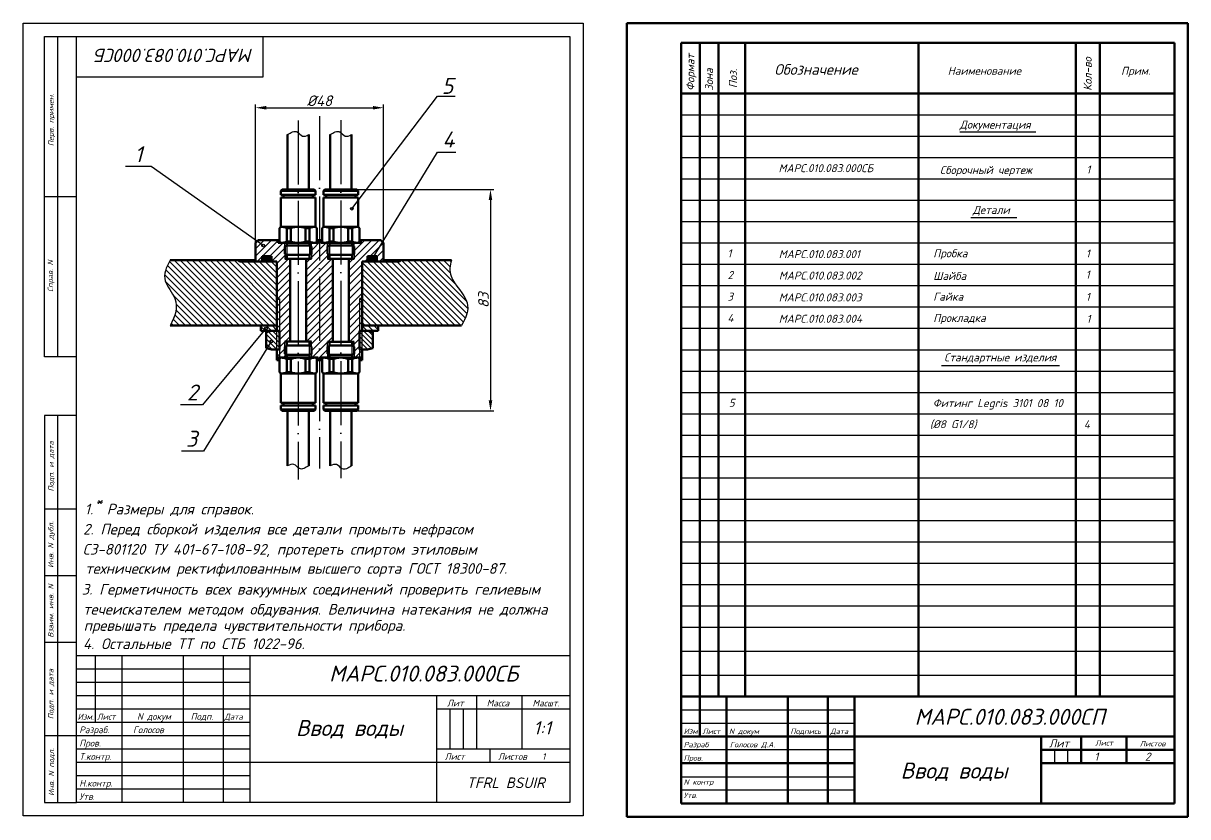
# Model space of a CAD drawing. Header units: millimetres. Extents: x -5427 to 3670, y -5891 to 948.
# Drawn here: x 1168.7 to 1605.4, y -3544.5 to -3247.2 of the extents above; entities that cross this region are included whole.
import ezdxf
from ezdxf.enums import TextEntityAlignment as Align

# ---------------------------------------------------------------- set-up
doc = ezdxf.new("R2010")
doc.units = ezdxf.units.MM
doc.header["$MEASUREMENT"] = 0
doc.linetypes.add('ACAD_ISO04W100', pattern=[30, 24, -3, 0, -3])
doc.layers.add('оси', color=1, linetype='ACAD_ISO04W100')
doc.layers.add('Толстые', color=7, linetype='Continuous', lineweight=50)
doc.layers.add('Тонкие', color=140, linetype='Continuous', lineweight=25)
doc.styles.get("Standard").update_dxf_attribs({"font": 'isocpeui.ttf'})
doc.styles.add('TXT', font='isocpeui.ttf')
doc.styles.add('Для рамки', font='simplex.shx', dxfattribs={"oblique": 15, "height": 4})
doc.dimstyles.new('ISO-25', dxfattribs={"dimtxt": 4, "dimasz": 4, "dimexe": 1.25, "dimexo": 0, "dimtad": 1, "dimtxsty": 'Standard', "dimcen": 2.5, "dimadec": 0, "dimazin": 0, "dimtfac": 1, "dimtmove": 0, "dimatfit": 3, "dimfxl": 1, "dimarcsym": 0})

# ---------------------------------------------------------------- blocks, each defined once
blk = doc.blocks.new('*D144')
at = {"layer": 'Defpoints', "color": 0, "transparency": 16777216}
for p in [(1303.8, -3278.83), (1255.8, -3329.45), (1303.8, -3329.5)]:
    blk.add_point(p, dxfattribs=at)
at = {"layer": 'Тонкие', "color": 0, "lineweight": -2, "transparency": 16777216}
for p, q in [((1255.8, -3329.45), (1255.8, -3277.58)), ((1259.8, -3278.83), (1299.8, -3278.83)), ((1303.8, -3329.5), (1303.8, -3277.58))]:
    blk.add_line(p, q, dxfattribs=at)
at = {"layer": 'Тонкие', "color": 0, "transparency": 16777216}
for points in [[(1259.8, -3278.16), (1259.8, -3279.49), (1255.8, -3278.83)], [(1299.8, -3278.16), (1299.8, -3279.49), (1303.8, -3278.83)]]:
    blk.add_solid(points, dxfattribs=at)
at = {"layer": 'Тонкие', "color": 0, "transparency": 16777216, "insert": (1279.8, -3276.2), "char_height": 4, "attachment_point": 5}
blk.add_mtext('%%c48', dxfattribs=at)
blk = doc.blocks.new('*D145')
at = {"layer": 'Defpoints', "color": 0, "transparency": 16777216}
for p in [(1293.8, -3309.45), (1293.8, -3392.45), (1343.91, -3392.45)]:
    blk.add_point(p, dxfattribs=at)
at = {"layer": 'Тонкие', "color": 0, "lineweight": -2, "transparency": 16777216}
for p, q in [((1293.8, -3309.45), (1345.16, -3309.45)), ((1343.91, -3313.45), (1343.91, -3388.45)), ((1293.8, -3392.45), (1345.16, -3392.45))]:
    blk.add_line(p, q, dxfattribs=at)
at = {"layer": 'Тонкие', "color": 0, "transparency": 16777216}
for points in [[(1343.24, -3313.45), (1344.57, -3313.45), (1343.91, -3309.45)], [(1343.24, -3388.45), (1344.57, -3388.45), (1343.91, -3392.45)]]:
    blk.add_solid(points, dxfattribs=at)
at = {"layer": 'Тонкие', "color": 0, "transparency": 16777216, "insert": (1341.28, -3350.95), "char_height": 4, "attachment_point": 5, "rotation": 90}
blk.add_mtext('83', dxfattribs=at)

msp = doc.modelspace()

# ---------------------------------------------------------------- hatches: boundary and pattern name
at = {"layer": 'Тонкие'}
h = msp.add_hatch(dxfattribs=at)
h.set_pattern_fill('ANSI31', color=256, scale=0.6, style=0)
h.set_pattern_definition([(45, (-2274.8511, -2374.0177), (-1.3470384, 1.3470384), [])])
h.paths.add_polyline_path([(1266.797, -3330.858), (1266.797, -3329.454), (1264.297, -3329.454), (1264.297, -3328.454), (1256.797, -3328.454), (1255.797, -3329.454), (1255.797, -3336.454), (1258.297, -3336.454), (1258.297, -3334.454), (1261.797, -3334.454), (1261.797, -3336.454), (1263.797, -3336.454), (1263.797, -3350.454), (1264.797, -3350.454), (1264.797, -3372.454), (1266.797, -3372.454), (1266.797, -3371.05), (1266.797, -3368.358), (1266.797, -3366.454), (1268.797, -3366.454), (1268.797, -3335.454), (1266.797, -3335.454), (1266.797, -3333.55)])
h.paths.add_polyline_path([(1284.797, -3335.454), (1282.797, -3335.454), (1282.797, -3333.55), (1282.797, -3330.858), (1282.797, -3329.454), (1280.297, -3329.454), (1280.297, -3328.454), (1279.797, -3328.454), (1279.797, -3373.454), (1280.297, -3373.454), (1280.297, -3372.454), (1282.797, -3372.454), (1282.797, -3371.114), (1282.797, -3368.423), (1282.797, -3366.518), (1284.797, -3366.518)])
h.paths.add_polyline_path([(1279.797, -3328.454), (1279.297, -3328.454), (1279.297, -3329.454), (1276.797, -3329.454), (1276.797, -3330.858), (1276.797, -3333.55), (1276.797, -3335.454), (1274.797, -3335.454), (1274.797, -3366.454), (1276.797, -3366.454), (1276.797, -3368.358), (1276.797, -3371.05), (1276.797, -3372.454), (1279.297, -3372.454), (1279.297, -3373.454), (1279.797, -3373.454)])
h.paths.add_polyline_path([(1303.797, -3329.454), (1302.797, -3328.454), (1295.297, -3328.454), (1295.297, -3329.454), (1292.797, -3329.454), (1292.797, -3330.858), (1292.797, -3333.55), (1292.797, -3335.454), (1290.797, -3335.454), (1290.797, -3366.518), (1292.797, -3366.518), (1292.797, -3368.423), (1292.797, -3371.114), (1292.797, -3372.454), (1294.797, -3372.454), (1294.797, -3350.454), (1295.797, -3350.454), (1295.797, -3336.454), (1297.797, -3336.454), (1297.797, -3334.454), (1301.297, -3334.454), (1301.297, -3336.454), (1303.797, -3336.454)])
h.paths.add_polyline_path([(1267.497, -3329.454), (1266.797, -3329.454), (1266.797, -3330.858), (1267.497, -3330.454)], flags=17)
h.paths.add_polyline_path([(1267.497, -3333.954), (1266.797, -3333.55), (1266.797, -3335.454), (1267.497, -3335.454)], flags=17)
h.paths.add_polyline_path([(1276.797, -3329.454), (1276.097, -3329.454), (1276.097, -3330.454), (1276.797, -3330.858)], flags=16)
h.paths.add_polyline_path([(1276.797, -3333.55), (1276.097, -3333.954), (1276.097, -3335.454), (1276.797, -3335.454)], flags=16)
h.paths.add_polyline_path([(1283.497, -3329.454), (1282.797, -3329.454), (1282.797, -3330.858), (1283.497, -3330.454)], flags=17)
h.paths.add_polyline_path([(1283.497, -3333.954), (1282.797, -3333.55), (1282.797, -3335.454), (1283.497, -3335.454)], flags=17)
h.paths.add_polyline_path([(1292.797, -3333.55), (1292.097, -3333.954), (1292.097, -3335.454), (1292.797, -3335.454)], flags=16)
h.paths.add_polyline_path([(1292.797, -3329.454), (1292.097, -3329.454), (1292.097, -3330.454), (1292.797, -3330.858)], flags=16)
h.paths.add_polyline_path([(1267.497, -3366.454), (1266.797, -3366.454), (1266.797, -3368.358), (1267.497, -3367.954)], flags=16)
h.paths.add_polyline_path([(1276.797, -3366.454), (1276.097, -3366.454), (1276.097, -3367.954), (1276.797, -3368.358)], flags=16)
h.paths.add_polyline_path([(1267.497, -3371.454), (1266.797, -3371.05), (1266.797, -3372.454), (1267.497, -3372.454)], flags=17)
h.paths.add_polyline_path([(1276.797, -3371.05), (1276.097, -3371.454), (1276.097, -3372.454), (1276.797, -3372.454)], flags=16)
h.paths.add_polyline_path([(1283.497, -3371.518), (1282.797, -3371.114), (1282.797, -3372.454), (1283.497, -3372.454)], flags=17)
h.paths.add_polyline_path([(1283.497, -3366.518), (1282.797, -3366.518), (1282.797, -3368.423), (1283.497, -3368.018)], flags=16)
h.paths.add_polyline_path([(1292.797, -3366.518), (1292.097, -3366.518), (1292.097, -3368.018), (1292.797, -3368.423)], flags=16)
h.paths.add_polyline_path([(1292.797, -3371.114), (1292.097, -3371.518), (1292.097, -3372.454), (1292.797, -3372.454)])
h.paths.add_polyline_path([(1295.797, -3350.454), (1294.797, -3350.454), (1294.797, -3362.454), (1295.797, -3362.454)], flags=16)
h.paths.add_polyline_path([(1295.797, -3369.454), (1294.797, -3369.454), (1294.797, -3372.454), (1295.297, -3372.454), (1295.297, -3373.454), (1295.797, -3373.454)])
h.paths.add_polyline_path([(1264.797, -3369.454), (1263.797, -3369.454), (1263.797, -3373.454), (1264.297, -3373.454), (1264.297, -3372.454), (1264.797, -3372.454)])
h.paths.add_polyline_path([(1264.797, -3350.454), (1263.797, -3350.454), (1263.797, -3362.454), (1264.797, -3362.454)], flags=16)
h = msp.add_hatch(dxfattribs=at)
h.set_pattern_fill('ANSI37', color=256, scale=0.05, angle=90, style=0)
h.set_pattern_definition([(135, (-48.22461, -1281.34178), (-0.112253202, -0.112253202), []), (225, (-48.22461, -1281.34178), (0.112253202, -0.112253202), [])])
h.paths.add_polyline_path([(1258.297, -3334.454), (1258.297, -3336.454), (1261.797, -3336.454), (1261.797, -3334.454)])
h.paths.add_polyline_path([(1297.797, -3334.454), (1297.797, -3336.454), (1301.297, -3336.454), (1301.297, -3334.454)])
h = msp.add_hatch(dxfattribs=at)
h.set_pattern_fill('ANSI31', color=256, scale=0.5, angle=90, style=0)
h.set_pattern_definition([(135, (231.9577, -1291.9436), (-1.122532, -1.122532), [])])
edge = h.paths.add_edge_path()
edge.add_line((1263.797, -3360.454), (1263.797, -3336.454))
edge.add_line((1263.797, -3336.454), (1249.797, -3336.454))
edge.add_line((1249.797, -3336.454), (1249.297, -3335.954))
edge.add_line((1249.297, -3335.954), (1223.849, -3335.954))
edge.add_spline(control_points=[(1223.849, -3335.954), (1222.23, -3338.602), (1220.316, -3343.529), (1227.62, -3351.121), (1225.684, -3356.946), (1223.772, -3360.454)], knot_values=[4.4502939, 4.4502939, 4.4502939, 4.4502939, 12.8875134, 20.3846162, 31.1913762, 31.1913762, 31.1913762, 31.1913762], degree=3, periodic=0)
edge.add_line((1223.772, -3360.454), (1263.797, -3360.454))
edge = h.paths.add_edge_path()
edge.add_line((1295.797, -3360.454), (1333.09, -3360.454))
edge.add_spline(control_points=[(1333.09, -3360.454), (1334.771, -3357.512), (1337.225, -3350.976), (1328.205, -3343.514), (1328.623, -3337.985), (1329.282, -3335.954)], knot_values=[10.5341289, 10.5341289, 10.5341289, 10.5341289, 19.7681964, 31.4350946, 37.968722, 37.968722, 37.968722, 37.968722], degree=3, periodic=0)
edge.add_line((1329.282, -3335.954), (1310.297, -3335.954))
edge.add_line((1310.297, -3335.954), (1309.797, -3336.454))
edge.add_line((1309.797, -3336.454), (1295.797, -3336.454))
edge.add_line((1295.797, -3336.454), (1295.797, -3360.454))
h = msp.add_hatch(dxfattribs=at)
h.set_pattern_fill('ANSI31', color=256, scale=0.5, angle=90, style=0)
h.set_pattern_definition([(135, (-2274.8511, -2374.0177), (-1.122532, -1.122532), [])])
h.paths.add_polyline_path([(1263.797, -3360.454), (1257.797, -3360.454), (1257.797, -3362.454), (1263.797, -3362.454)])
h.paths.add_polyline_path([(1301.797, -3360.454), (1295.797, -3360.454), (1295.797, -3362.454), (1301.797, -3362.454)])
h = msp.add_hatch(dxfattribs=at)
h.set_pattern_fill('ANSI31', color=256, scale=0.4, angle=90, style=0)
h.set_pattern_definition([(135, (-2274.8511, -2374.0177), (-0.8980256, -0.8980256), [])])
h.paths.add_polyline_path([(1263.797, -3362.454), (1261.797, -3362.454), (1259.797, -3362.954), (1259.797, -3368.954), (1261.797, -3369.454), (1263.797, -3369.454)])
h.paths.add_polyline_path([(1264.797, -3362.454), (1263.797, -3362.454), (1263.797, -3369.454), (1264.797, -3369.454)])
h.paths.add_polyline_path([(1295.797, -3362.454), (1294.797, -3362.454), (1294.797, -3369.454), (1295.797, -3369.454)])
h.paths.add_polyline_path([(1295.797, -3369.454), (1297.797, -3369.454), (1299.797, -3368.954), (1299.797, -3362.954), (1297.797, -3362.454), (1295.797, -3362.454)])

# ---------------------------------------------------------------- linework, layer by layer
for p, q in [((1168.715, -3247.182), (1378.715, -3247.182)), ((1168.715, -3544.182), (1168.715, -3247.182)), ((1378.715, -3247.182), (1378.715, -3544.182)), ((1176.715, -3372.182), (1176.715, -3252.182)), ((1176.715, -3252.182), (1188.715, -3252.182)), ((1181.715, -3372.182), (1181.715, -3252.182)), ((1188.715, -3252.182), (1373.715, -3252.182)), ((1188.715, -3539.182), (1188.715, -3252.182)), ((1258.715, -3267.182), (1258.715, -3252.182)), ((1373.715, -3252.182), (1373.715, -3539.182)), ((1188.715, -3267.182), (1258.715, -3267.182)), ((1188.715, -3312.182), (1176.715, -3312.182)), ((1188.715, -3372.182), (1176.715, -3372.182)), ((1176.715, -3394.182), (1176.715, -3539.182)), ((1188.715, -3394.182), (1176.715, -3394.182)), ((1181.715, -3539.182), (1181.715, -3394.182)), ((1188.715, -3429.182), (1176.715, -3429.182)), ((1188.715, -3454.182), (1176.715, -3454.182)), ((1188.715, -3479.182), (1176.715, -3479.182)), ((1373.715, -3484.182), (1188.715, -3484.182)), ((1195.715, -3484.182), (1195.715, -3509.182)), ((1195.715, -3484.182), (1195.715, -3509.182)), ((1205.715, -3484.182), (1205.715, -3539.182)), ((1205.715, -3484.182), (1205.715, -3539.182)), ((1228.715, -3484.182), (1228.715, -3539.182)), ((1228.715, -3484.182), (1228.715, -3539.182)), ((1243.715, -3484.182), (1243.715, -3539.182)), ((1243.715, -3484.182), (1243.715, -3539.182)), ((1253.715, -3484.182), (1253.715, -3539.182)), ((1253.715, -3484.182), (1253.715, -3539.182)), ((1373.715, -3499.182), (1253.715, -3499.182)), ((1323.715, -3499.182), (1323.715, -3539.182)), ((1323.715, -3499.182), (1323.715, -3539.182)), ((1338.715, -3499.182), (1338.715, -3519.182)), ((1338.715, -3499.182), (1338.715, -3519.182)), ((1355.715, -3499.182), (1355.715, -3519.182)), ((1355.715, -3499.182), (1355.715, -3519.182)), ((1253.715, -3504.182), (1188.715, -3504.182)), ((1373.715, -3504.182), (1323.715, -3504.182)), ((1253.715, -3509.182), (1188.715, -3509.182)), ((1253.715, -3509.182), (1188.715, -3509.182)), ((1188.715, -3514.182), (1176.715, -3514.182)), ((1373.715, -3519.182), (1323.715, -3519.182)), ((1373.715, -3519.182), (1323.715, -3519.182)), ((1343.715, -3519.182), (1343.715, -3524.182)), ((1343.715, -3519.182), (1343.715, -3524.182)), ((1373.715, -3524.182), (1253.715, -3524.182)), ((1373.715, -3524.182), (1253.715, -3524.182)), ((1176.715, -3539.182), (1188.715, -3539.182)), ((1373.715, -3539.182), (1188.715, -3539.182)), ((1378.715, -3544.182), (1168.715, -3544.182))]:
    msp.add_line(p, q)
at = {"layer": 'оси'}
for p, q in [((1279.797, -3281.925), (1279.797, -3413.974)), ((1287.797, -3283.455), (1287.797, -3417.644)), ((1271.797, -3283.595), (1271.797, -3418.105))]:
    msp.add_line(p, q, dxfattribs=at)
at = {"layer": 'Толстые'}
for p, q in [((1395.053, -3247.182), (1395.053, -3544.482)), ((1605.353, -3247.182), (1395.053, -3247.182)), ((1605.353, -3544.482), (1605.353, -3247.182)), ((1415.353, -3539.482), (1415.353, -3254.482)), ((1600.353, -3254.482), (1415.353, -3254.482)), ((1422.353, -3499.482), (1422.353, -3254.482)), ((1429.353, -3499.482), (1429.353, -3254.482)), ((1439.353, -3499.482), (1439.353, -3254.482)), ((1439.353, -3254.482), (1439.353, -3254.482)), ((1504.353, -3499.482), (1504.353, -3254.482)), ((1563.353, -3499.482), (1563.353, -3254.482)), ((1572.353, -3499.482), (1572.353, -3254.482)), ((1600.353, -3539.482), (1600.353, -3254.482)), ((1415.353, -3273.482), (1600.353, -3273.482)), ((1267.797, -3288.911), (1267.797, -3309.454)), ((1275.797, -3288.911), (1275.797, -3309.454)), ((1283.797, -3288.911), (1283.797, -3309.454)), ((1291.797, -3288.911), (1291.797, -3309.454)), ((1265.297, -3309.954), (1265.797, -3309.454)), ((1265.797, -3309.454), (1277.797, -3309.454)), ((1278.297, -3309.954), (1277.797, -3309.454)), ((1281.297, -3309.954), (1281.797, -3309.454)), ((1281.797, -3309.454), (1293.797, -3309.454)), ((1294.297, -3309.954), (1293.797, -3309.454)), ((1265.297, -3309.954), (1278.297, -3309.954)), ((1265.297, -3309.954), (1265.297, -3311.454)), ((1265.297, -3311.454), (1278.297, -3311.454)), ((1265.297, -3312.454), (1265.297, -3323.454)), ((1265.297, -3312.454), (1278.297, -3312.454)), ((1266.297, -3311.454), (1266.297, -3312.454)), ((1277.297, -3311.454), (1277.297, -3312.454)), ((1278.297, -3309.954), (1278.297, -3311.454)), ((1278.297, -3312.454), (1278.297, -3323.454)), ((1281.297, -3309.954), (1294.297, -3309.954)), ((1281.297, -3309.954), (1281.297, -3311.454)), ((1281.297, -3311.454), (1294.297, -3311.454)), ((1281.297, -3312.454), (1281.297, -3323.454)), ((1281.297, -3312.454), (1294.297, -3312.454)), ((1282.297, -3311.454), (1282.297, -3312.454)), ((1293.297, -3311.454), (1293.297, -3312.454)), ((1294.297, -3309.954), (1294.297, -3311.454)), ((1294.297, -3312.454), (1294.297, -3323.454)), ((1264.797, -3323.954), (1265.297, -3323.454)), ((1264.797, -3328.954), (1264.797, -3323.954)), ((1265.297, -3323.454), (1278.297, -3323.454)), ((1267.538, -3323.954), (1269.055, -3323.954)), ((1267.538, -3328.954), (1267.538, -3323.954)), ((1269.055, -3328.954), (1269.055, -3323.954)), ((1274.538, -3323.954), (1276.055, -3323.954)), ((1274.538, -3328.954), (1274.538, -3323.954)), ((1276.055, -3328.954), (1276.055, -3323.954)), ((1278.297, -3323.454), (1278.797, -3323.954)), ((1278.797, -3328.954), (1278.797, -3323.954)), ((1280.797, -3323.954), (1281.297, -3323.454)), ((1280.797, -3328.954), (1280.797, -3323.954)), ((1281.297, -3323.454), (1294.297, -3323.454)), ((1283.538, -3323.954), (1285.055, -3323.954)), ((1283.538, -3328.954), (1283.538, -3323.954)), ((1285.055, -3328.954), (1285.055, -3323.954)), ((1290.538, -3323.954), (1292.055, -3323.954)), ((1290.538, -3328.954), (1290.538, -3323.954)), ((1292.055, -3328.954), (1292.055, -3323.954)), ((1294.297, -3323.454), (1294.797, -3323.954)), ((1294.797, -3328.954), (1294.797, -3323.954)), ((1255.797, -3329.454), (1256.797, -3328.454)), ((1255.797, -3329.454), (1255.797, -3336.454)), ((1256.797, -3328.454), (1264.797, -3328.454)), ((1264.297, -3328.454), (1264.297, -3329.454)), ((1264.297, -3329.454), (1279.297, -3329.454)), ((1264.797, -3328.954), (1265.297, -3329.454)), ((1265.297, -3329.454), (1278.297, -3329.454)), ((1265.297, -3329.454), (1278.297, -3329.454)), ((1266.797, -3330.858), (1267.497, -3330.454)), ((1266.797, -3330.858), (1266.797, -3333.55)), ((1266.797, -3330.858), (1266.797, -3333.55)), ((1267.497, -3330.454), (1267.497, -3329.454)), ((1267.497, -3330.454), (1276.097, -3330.454)), ((1267.538, -3328.954), (1269.055, -3328.954)), ((1274.538, -3328.954), (1276.055, -3328.954)), ((1276.097, -3330.454), (1276.097, -3329.454)), ((1276.797, -3330.858), (1276.097, -3330.454)), ((1276.797, -3330.858), (1276.797, -3333.55)), ((1276.797, -3330.858), (1276.797, -3333.55)), ((1278.297, -3329.454), (1278.797, -3328.954)), ((1278.797, -3328.454), (1280.797, -3328.454)), ((1279.297, -3328.518), (1279.297, -3329.518)), ((1280.297, -3328.454), (1280.297, -3329.454)), ((1280.297, -3329.454), (1295.297, -3329.454)), ((1280.797, -3328.954), (1281.297, -3329.454)), ((1282.797, -3330.858), (1283.497, -3330.454)), ((1282.797, -3330.858), (1282.797, -3333.55)), ((1282.797, -3330.858), (1282.797, -3333.55)), ((1283.497, -3330.454), (1283.497, -3329.454)), ((1283.497, -3330.454), (1292.097, -3330.454)), ((1283.538, -3328.954), (1285.055, -3328.954)), ((1290.538, -3328.954), (1292.055, -3328.954)), ((1292.097, -3330.454), (1292.097, -3329.454)), ((1292.797, -3330.858), (1292.097, -3330.454)), ((1292.797, -3330.858), (1292.797, -3333.55)), ((1292.797, -3330.858), (1292.797, -3333.55)), ((1294.297, -3329.454), (1294.797, -3328.954)), ((1294.797, -3328.454), (1302.797, -3328.454)), ((1295.297, -3328.454), (1295.297, -3329.454)), ((1303.797, -3329.454), (1302.797, -3328.454)), ((1303.797, -3329.454), (1303.797, -3336.454)), ((1258.297, -3334.454), (1258.297, -3336.454)), ((1258.297, -3334.454), (1261.797, -3334.454)), ((1261.797, -3334.454), (1261.797, -3336.454)), ((1266.797, -3333.55), (1267.497, -3333.954)), ((1266.797, -3335.454), (1276.797, -3335.454)), ((1267.497, -3333.954), (1276.097, -3333.954)), ((1267.497, -3333.954), (1267.497, -3335.454)), ((1268.797, -3335.454), (1268.797, -3366.454)), ((1274.797, -3335.454), (1274.797, -3366.454)), ((1276.797, -3333.55), (1276.097, -3333.954)), ((1276.097, -3333.954), (1276.097, -3335.454)), ((1282.797, -3333.55), (1283.497, -3333.954)), ((1282.797, -3335.454), (1292.797, -3335.454)), ((1283.497, -3333.954), (1292.097, -3333.954)), ((1283.497, -3333.954), (1283.497, -3335.454)), ((1284.797, -3335.454), (1284.797, -3366.518)), ((1290.797, -3335.454), (1290.797, -3366.518)), ((1292.797, -3333.55), (1292.097, -3333.954)), ((1292.097, -3333.954), (1292.097, -3335.454)), ((1297.797, -3334.454), (1297.797, -3336.454)), ((1297.797, -3334.454), (1301.297, -3334.454)), ((1301.297, -3334.454), (1301.297, -3336.454)), ((1255.797, -3335.954), (1223.849, -3335.954)), ((1249.797, -3336.454), (1249.297, -3335.954)), ((1249.797, -3336.454), (1263.797, -3336.454)), ((1263.797, -3336.454), (1263.797, -3362.454)), ((1263.797, -3336.454), (1263.797, -3362.454)), ((1295.797, -3336.454), (1295.797, -3362.454)), ((1295.797, -3336.454), (1309.797, -3336.454)), ((1295.797, -3336.454), (1295.797, -3362.454)), ((1303.797, -3335.954), (1329.282, -3335.954)), ((1309.797, -3336.454), (1310.297, -3335.954)), ((1263.797, -3350.454), (1264.797, -3350.454)), ((1294.797, -3350.454), (1295.797, -3350.454)), ((1223.772, -3360.454), (1263.797, -3360.454)), ((1257.797, -3360.454), (1257.797, -3362.454)), ((1333.09, -3360.454), (1295.797, -3360.454)), ((1301.797, -3360.454), (1301.797, -3362.454)), ((1257.797, -3362.454), (1264.797, -3362.454)), ((1261.797, -3362.454), (1259.797, -3362.954)), ((1259.797, -3362.954), (1259.797, -3368.954)), ((1264.797, -3369.454), (1264.797, -3362.454)), ((1276.797, -3366.454), (1266.797, -3366.454)), ((1267.497, -3367.954), (1267.497, -3366.454)), ((1276.097, -3367.954), (1276.097, -3366.454)), ((1294.797, -3362.454), (1301.797, -3362.454)), ((1294.797, -3369.454), (1294.797, -3362.454)), ((1297.797, -3362.454), (1299.797, -3362.954)), ((1299.797, -3362.954), (1299.797, -3368.954)), ((1261.797, -3369.454), (1259.797, -3368.954)), ((1261.797, -3369.454), (1264.797, -3369.454)), ((1263.797, -3369.454), (1263.797, -3373.454)), ((1266.797, -3368.358), (1267.497, -3367.954)), ((1266.797, -3371.05), (1266.797, -3368.358)), ((1266.797, -3371.05), (1266.797, -3368.358)), ((1276.097, -3367.954), (1267.497, -3367.954)), ((1276.797, -3368.358), (1276.097, -3367.954)), ((1276.797, -3371.05), (1276.797, -3368.358)), ((1276.797, -3371.05), (1276.797, -3368.358)), ((1292.797, -3366.518), (1282.797, -3366.518)), ((1282.797, -3368.358), (1283.497, -3367.954)), ((1282.797, -3371.05), (1282.797, -3368.358)), ((1282.797, -3371.05), (1282.797, -3368.358)), ((1283.497, -3368.018), (1283.497, -3366.518)), ((1292.097, -3367.954), (1283.497, -3367.954)), ((1292.097, -3368.018), (1292.097, -3366.518)), ((1292.797, -3368.358), (1292.097, -3367.954)), ((1292.797, -3371.05), (1292.797, -3368.358)), ((1292.797, -3371.05), (1292.797, -3368.358)), ((1297.797, -3369.454), (1294.797, -3369.454)), ((1295.797, -3369.454), (1295.797, -3373.454)), ((1297.797, -3369.454), (1299.797, -3368.954)), ((1263.797, -3373.454), (1264.797, -3373.454)), ((1264.297, -3372.454), (1279.297, -3372.454)), ((1264.297, -3372.454), (1264.297, -3373.454)), ((1277.297, -3372.454), (1264.297, -3372.454)), ((1277.297, -3372.454), (1264.297, -3372.454)), ((1265.297, -3372.454), (1264.797, -3372.954)), ((1264.797, -3372.954), (1264.797, -3377.954)), ((1266.797, -3371.05), (1267.497, -3371.454)), ((1276.097, -3371.454), (1267.497, -3371.454)), ((1267.497, -3371.454), (1267.497, -3372.454)), ((1269.055, -3372.954), (1267.538, -3372.954)), ((1267.538, -3372.954), (1267.538, -3377.954)), ((1269.055, -3372.954), (1269.055, -3377.954)), ((1276.055, -3372.954), (1274.538, -3372.954)), ((1274.538, -3372.954), (1274.538, -3377.954)), ((1276.055, -3372.954), (1276.055, -3377.954)), ((1276.797, -3371.05), (1276.097, -3371.454)), ((1276.097, -3371.454), (1276.097, -3372.454)), ((1278.797, -3372.954), (1278.297, -3372.454)), ((1278.797, -3372.954), (1278.797, -3377.954)), ((1278.797, -3373.454), (1280.797, -3373.454)), ((1279.297, -3372.454), (1279.297, -3373.454)), ((1280.297, -3372.454), (1295.297, -3372.454)), ((1280.297, -3372.454), (1280.297, -3373.454)), ((1281.297, -3372.454), (1280.797, -3372.954)), ((1280.797, -3372.954), (1280.797, -3377.954)), ((1294.297, -3372.454), (1281.297, -3372.454)), ((1294.297, -3372.454), (1281.297, -3372.454)), ((1282.797, -3371.05), (1283.497, -3371.454)), ((1292.097, -3371.454), (1283.497, -3371.454)), ((1283.497, -3371.454), (1283.497, -3372.454)), ((1285.055, -3372.954), (1283.538, -3372.954)), ((1283.538, -3372.954), (1283.538, -3377.954)), ((1285.055, -3372.954), (1285.055, -3377.954)), ((1292.055, -3372.954), (1290.538, -3372.954)), ((1290.538, -3372.954), (1290.538, -3377.954)), ((1292.055, -3372.954), (1292.055, -3377.954)), ((1292.797, -3371.05), (1292.097, -3371.454)), ((1292.097, -3371.454), (1292.097, -3372.454)), ((1294.797, -3372.954), (1294.297, -3372.454)), ((1294.797, -3372.954), (1294.797, -3377.954)), ((1295.797, -3373.454), (1294.797, -3373.454)), ((1295.297, -3372.454), (1295.297, -3373.454)), ((1265.297, -3378.454), (1264.797, -3377.954)), ((1278.297, -3378.454), (1265.297, -3378.454)), ((1265.297, -3389.454), (1265.297, -3378.454)), ((1269.055, -3377.954), (1267.538, -3377.954)), ((1276.055, -3377.954), (1274.538, -3377.954)), ((1278.797, -3377.954), (1278.297, -3378.454)), ((1278.297, -3389.454), (1278.297, -3378.454)), ((1281.297, -3378.454), (1280.797, -3377.954)), ((1294.297, -3378.454), (1281.297, -3378.454)), ((1281.297, -3389.454), (1281.297, -3378.454)), ((1285.055, -3377.954), (1283.538, -3377.954)), ((1292.055, -3377.954), (1290.538, -3377.954)), ((1294.797, -3377.954), (1294.297, -3378.454)), ((1294.297, -3389.454), (1294.297, -3378.454)), ((1278.297, -3389.454), (1265.297, -3389.454)), ((1265.297, -3391.954), (1265.297, -3390.454)), ((1278.297, -3390.454), (1265.297, -3390.454)), ((1265.297, -3391.954), (1265.797, -3392.454)), ((1278.297, -3391.954), (1265.297, -3391.954)), ((1277.797, -3392.454), (1265.797, -3392.454)), ((1266.297, -3390.454), (1266.297, -3389.454)), ((1267.797, -3412.996), (1267.797, -3392.454)), ((1275.797, -3412.996), (1275.797, -3392.454)), ((1277.297, -3390.454), (1277.297, -3389.454)), ((1278.297, -3391.954), (1277.797, -3392.454)), ((1278.297, -3391.954), (1278.297, -3390.454)), ((1294.297, -3389.454), (1281.297, -3389.454)), ((1281.297, -3391.954), (1281.297, -3390.454)), ((1294.297, -3390.454), (1281.297, -3390.454)), ((1281.297, -3391.954), (1281.797, -3392.454)), ((1294.297, -3391.954), (1281.297, -3391.954)), ((1293.797, -3392.454), (1281.797, -3392.454)), ((1282.297, -3390.454), (1282.297, -3389.454)), ((1283.797, -3413.061), (1283.797, -3392.518)), ((1291.797, -3413.061), (1291.797, -3392.518)), ((1293.297, -3390.454), (1293.297, -3389.454)), ((1294.297, -3391.954), (1293.797, -3392.454)), ((1294.297, -3391.954), (1294.297, -3390.454)), ((1600.353, -3499.482), (1415.353, -3499.482)), ((1422.353, -3499.482), (1422.353, -3514.482)), ((1432.353, -3499.482), (1432.353, -3539.482)), ((1455.353, -3539.482), (1455.353, -3499.482)), ((1470.353, -3499.482), (1470.353, -3539.482)), ((1480.353, -3499.482), (1480.353, -3539.482)), ((1480.353, -3514.482), (1415.353, -3514.482)), ((1600.353, -3514.482), (1480.353, -3514.482)), ((1550.353, -3539.482), (1550.353, -3514.482)), ((1565.353, -3524.482), (1565.353, -3514.482)), ((1582.353, -3514.482), (1582.353, -3524.482)), ((1550.353, -3519.482), (1600.353, -3519.482)), ((1480.353, -3524.482), (1415.353, -3524.482)), ((1550.353, -3524.482), (1550.353, -3524.482)), ((1550.353, -3524.482), (1600.353, -3524.482)), ((1415.353, -3539.482), (1600.353, -3539.482)), ((1605.353, -3544.482), (1395.053, -3544.482))]:
    msp.add_line(p, q, dxfattribs=at)
for centre, radius, start, end in [((1265.178, -3329.259), 5.806, 66.01862, 88.8336), ((1271.797, -3331.221), 7.767, 69.32903, 110.67097), ((1278.413, -3329.251), 5.799, 91.1511, 113.99667), ((1281.178, -3329.259), 5.806, 66.01862, 88.8336), ((1287.797, -3331.221), 7.767, 69.32903, 110.67097), ((1294.413, -3329.251), 5.799, 91.1511, 113.99667), ((1265.178, -3323.649), 5.806, 271.1664, 293.98138), ((1271.797, -3321.687), 7.767, 249.32903, 290.67097), ((1278.413, -3323.656), 5.799, 246.00333, 268.8489), ((1281.178, -3323.649), 5.806, 271.1664, 293.98138), ((1287.797, -3321.687), 7.767, 249.32903, 290.67097), ((1294.413, -3323.656), 5.799, 246.00333, 268.8489), ((1265.18, -3378.251), 5.799, 66.00333, 88.8489), ((1271.797, -3380.221), 7.767, 69.32903, 110.67097), ((1278.415, -3378.259), 5.806, 91.1664, 113.98138), ((1281.18, -3378.251), 5.799, 66.00333, 88.8489), ((1287.797, -3380.221), 7.767, 69.32903, 110.67097), ((1294.415, -3378.259), 5.806, 91.1664, 113.98138), ((1265.18, -3372.656), 5.799, 271.1511, 293.99667), ((1271.797, -3370.687), 7.767, 249.32903, 290.67097), ((1278.415, -3372.649), 5.806, 246.01862, 268.8336), ((1281.18, -3372.656), 5.799, 271.1511, 293.99667), ((1287.797, -3370.687), 7.767, 249.32903, 290.67097), ((1294.415, -3372.649), 5.806, 246.01862, 268.8336)]:
    msp.add_arc(centre, radius, start, end, dxfattribs=at)
at = {"layer": 'Тонкие'}
for p, q in [((1291.904, -3316.654), (1324.02, -3274.488)), ((1324.02, -3274.488), (1330.609, -3274.488)), ((1415.353, -3281.482), (1600.353, -3281.482)), ((1519.866, -3287.809), (1548.375, -3287.809)), ((1415.353, -3289.482), (1600.353, -3289.482)), ((1299.53, -3335.56), (1324.02, -3295.48)), ((1324.02, -3295.48), (1330.969, -3295.48)), ((1216.633, -3300.785), (1206.988, -3300.785)), ((1258.67, -3330.427), (1216.633, -3300.785)), ((1415.353, -3297.482), (1600.353, -3297.482)), ((1415.353, -3305.482), (1600.353, -3305.482)), ((1415.353, -3313.482), (1600.353, -3313.482)), ((1415.353, -3321.482), (1600.353, -3321.482)), ((1524.084, -3319.916), (1541.247, -3319.916)), ((1266.797, -3330.858), (1266.797, -3329.454)), ((1267.497, -3330.454), (1267.497, -3333.954)), ((1276.097, -3330.454), (1276.097, -3333.954)), ((1276.797, -3330.858), (1276.797, -3329.454)), ((1282.797, -3330.858), (1282.797, -3329.454)), ((1283.497, -3330.454), (1283.497, -3333.954)), ((1292.097, -3330.454), (1292.097, -3333.954)), ((1292.797, -3330.858), (1292.797, -3329.454)), ((1415.353, -3329.482), (1600.353, -3329.482)), ((1266.797, -3333.55), (1266.797, -3335.454)), ((1276.797, -3333.55), (1276.797, -3335.454)), ((1282.797, -3333.55), (1282.797, -3335.454)), ((1292.797, -3333.55), (1292.797, -3335.454)), ((1415.353, -3337.482), (1600.353, -3337.482)), ((1415.353, -3337.482), (1600.353, -3337.482)), ((1415.353, -3345.482), (1600.353, -3345.482)), ((1264.797, -3350.454), (1264.797, -3362.454)), ((1294.797, -3350.454), (1294.797, -3362.454)), ((1415.353, -3353.482), (1600.353, -3353.482)), ((1259.648, -3361.542), (1235.926, -3390.098)), ((1415.353, -3361.482), (1600.353, -3361.482)), ((1261.64, -3366.457), (1236.324, -3407.56)), ((1263.797, -3369.454), (1263.797, -3362.454)), ((1266.797, -3368.358), (1266.797, -3366.454)), ((1276.797, -3368.358), (1276.797, -3366.454)), ((1295.797, -3369.454), (1295.797, -3362.454)), ((1264.797, -3369.454), (1264.797, -3373.454)), ((1267.497, -3371.454), (1267.497, -3367.954)), ((1276.097, -3371.454), (1276.097, -3367.954)), ((1282.797, -3368.423), (1282.797, -3366.518)), ((1283.497, -3371.454), (1283.497, -3367.954)), ((1292.097, -3371.454), (1292.097, -3367.954)), ((1292.797, -3368.423), (1292.797, -3366.518)), ((1294.797, -3369.454), (1294.797, -3373.454)), ((1415.353, -3369.482), (1600.353, -3369.482)), ((1266.797, -3371.05), (1266.797, -3372.454)), ((1276.797, -3371.05), (1276.797, -3372.454)), ((1282.797, -3371.05), (1282.797, -3372.454)), ((1292.797, -3371.05), (1292.797, -3372.454)), ((1415.353, -3377.482), (1600.353, -3377.482)), ((1512.981, -3375.347), (1557.279, -3375.347)), ((1415.353, -3385.482), (1600.353, -3385.482)), ((1235.926, -3390.098), (1227.721, -3390.098)), ((1415.353, -3393.482), (1600.353, -3393.482)), ((1415.353, -3401.482), (1600.353, -3401.482)), ((1236.324, -3407.56), (1228.011, -3407.56)), ((1415.353, -3409.482), (1600.353, -3409.482)), ((1415.353, -3417.482), (1600.353, -3417.482)), ((1415.353, -3425.482), (1600.353, -3425.482)), ((1415.353, -3433.482), (1600.353, -3433.482)), ((1415.353, -3441.482), (1600.353, -3441.482)), ((1415.353, -3449.482), (1600.353, -3449.482)), ((1415.353, -3457.482), (1600.353, -3457.482)), ((1415.353, -3465.482), (1600.353, -3465.482)), ((1415.353, -3473.482), (1600.353, -3473.482)), ((1415.353, -3482.482), (1600.353, -3482.482)), ((1253.715, -3489.182), (1188.715, -3489.182)), ((1415.353, -3491.482), (1600.353, -3491.482)), ((1253.715, -3494.182), (1188.715, -3494.182)), ((1253.715, -3499.182), (1188.715, -3499.182)), ((1328.715, -3504.182), (1328.715, -3519.182)), ((1328.715, -3504.182), (1328.715, -3519.182)), ((1333.715, -3504.182), (1333.715, -3519.182)), ((1333.715, -3504.182), (1333.715, -3519.182)), ((1415.353, -3504.482), (1480.353, -3504.482)), ((1415.353, -3509.482), (1480.353, -3509.482)), ((1253.715, -3514.182), (1188.715, -3514.182)), ((1253.715, -3514.182), (1188.715, -3514.182)), ((1253.715, -3519.182), (1188.715, -3519.182)), ((1253.715, -3519.182), (1188.715, -3519.182)), ((1480.353, -3519.482), (1415.353, -3519.482)), ((1555.353, -3519.482), (1555.353, -3524.482)), ((1560.353, -3524.482), (1560.353, -3519.482)), ((1253.715, -3524.182), (1188.715, -3524.182)), ((1253.715, -3524.182), (1188.715, -3524.182)), ((1415.353, -3524.482), (1480.353, -3524.482)), ((1253.715, -3529.182), (1188.715, -3529.182)), ((1253.715, -3529.182), (1188.715, -3529.182)), ((1415.353, -3529.482), (1480.353, -3529.482)), ((1253.715, -3534.182), (1188.715, -3534.182)), ((1253.715, -3534.182), (1188.715, -3534.182)), ((1480.353, -3534.482), (1415.353, -3534.482))]:
    msp.add_line(p, q, dxfattribs=at)
for centre in [(1291.904, -3316.654), (1258.67, -3330.427), (1259.648, -3361.542), (1261.64, -3366.457)]:
    msp.add_circle(centre, 0.5, dxfattribs=at)
for points in [[(1267.797, -3288.911), (1271.373, -3287.863), (1273.384, -3289.44), (1275.797, -3288.911)], [(1283.797, -3288.911), (1287.373, -3287.863), (1289.384, -3289.44), (1291.797, -3288.911)], [(1275.797, -3412.996), (1272.221, -3414.044), (1270.209, -3412.467), (1267.797, -3412.996)], [(1291.797, -3413.061), (1288.221, -3414.109), (1286.209, -3412.532), (1283.797, -3413.061)]]:
    msp.add_spline(points, degree=3, dxfattribs=at)
for points, knots in [([(1223.849, -3335.954), (1222.23, -3338.602), (1220.316, -3343.529), (1227.62, -3351.121), (1225.684, -3356.946), (1223.772, -3360.454)], [4.4502939, 4.4502939, 4.4502939, 4.4502939, 12.8875134, 20.3846162, 31.1913762, 31.1913762, 31.1913762, 31.1913762]), ([(1329.282, -3335.954), (1328.623, -3337.985), (1328.205, -3343.514), (1337.225, -3350.976), (1334.771, -3357.512), (1333.09, -3360.454)], [10.5341289, 10.5341289, 10.5341289, 10.5341289, 17.0677564, 28.7346546, 37.968722, 37.968722, 37.968722, 37.968722])]:
    msp.add_open_spline(points, degree=3, knots=knots, dxfattribs=at)

# ---------------------------------------------------------------- texts
msp.add_text('МАРС.010.083.000СБ', height=5, rotation=180, dxfattribs=at).set_placement((1255, -3256.708))
at = {"layer": 'Тонкие', "style": 'TXT'}
for s, p in [('Формат', (1420.353, -3272.482)), ('Кол-во', (1569.353, -3272.482)), ('Зона', (1427.353, -3272.482)), ('Поз.', (1436.353, -3271.482))]:
    msp.add_text(s, height=3, rotation=90, dxfattribs=at).set_placement(p)
for s, height, p in [('Обозначение', 4, (1450.353, -3266.482)), ('Наименование', 3, (1515.353, -3266.482)), ('Прим.', 3, (1580.353, -3266.482)), ('Документация', 3, (1519.848, -3286.65)), ('МАРС.010.083.000СБ', 3, (1451.923, -3302.973)), ('Сборочный чертеж', 3, (1512.454, -3303.648)), ('1', 3, (1567.353, -3303.482)), ('Детали', 3, (1524.764, -3318.618)), ('1', 3, (1432.775, -3334.869)), ('МАРС.010.083.001', 3, (1452.01, -3335.165)), ('Пробка', 3, (1509.935, -3334.873)), ('1', 3, (1567.153, -3334.957)), ('2', 3, (1432.819, -3343.005)), ('МАРС.010.083.002', 3, (1452.042, -3343.211)), ('1', 3, (1567.088, -3342.838)), ('Шайба', 3, (1509.91, -3343.343)), ('3', 3, (1432.775, -3351.094)), ('МАРС.010.083.003', 3, (1452.01, -3351.389)), ('Гайка', 3, (1509.935, -3351.098)), ('1', 3, (1567.153, -3351.182)), ('4', 3, (1432.775, -3359.094)), ('МАРС.010.083.004', 3, (1452.01, -3359.389)), ('Прокладка', 3, (1509.935, -3359.098)), ('1', 3, (1567.403, -3359.419)), ('Стандартные изделия', 3, (1514.021, -3373.865)), ('5', 3, (1433.277, -3390.891)), ('Фитинг Legris 3101 08 10', 3, (1509.783, -3390.995)), ('(%%c8 G1/8)', 3, (1508.69, -3398.901)), ('4', 3, (1566.4, -3398.949)), ('Ввод воды', 6, (1270.967, -3514.236)), ('Изм', 2, (1416.353, -3513.482)), ('Лист', 2, (1423.353, -3513.482)), ('N докум', 2, (1433.353, -3513.482)), ('Подпись', 2, (1456.353, -3513.482)), ('Дата', 2, (1471.353, -3513.482)), ('Разраб', 2, (1416.353, -3518.482)), ('Голосов Д.А.', 2, (1433.687, -3518.482)), ('Лит', 3, (1553.353, -3518.482)), ('Лист', 2, (1570.678, -3517.829)), ('Листов', 2, (1587.358, -3518.119)), ('Пров.', 2, (1416.353, -3523.482)), ('1', 3, (1570.353, -3523.482)), ('2', 3, (1589.353, -3523.482)), ('Ввод воды', 6, (1497.679, -3530.2)), ('N контр', 2, (1416.353, -3532.482)), ('Утв.', 2, (1416.353, -3537.482))]:
    msp.add_text(s, height=height, dxfattribs=at).set_placement(p)
at = {"layer": 'Тонкие'}
for s, height, p in [('5', 6, (1325.579, -3273.628)), ('4', 6, (1325.858, -3293.703)), ('1', 6, (1210.4, -3299.25)), ('2', 6, (1230.084, -3388.524)), ('3', 6, (1229.735, -3405.844)), ('1.  Размеры для справок.', 4, (1191.744, -3431.222)), ('*', 4, (1195.709, -3428.191)), ('2. Перед сборкой изделия все детали промыть нефрасом', 4, (1191.162, -3438.739)), ('С3-801120 ТУ 401-67-108-92, протереть спиртом этиловым', 4, (1191.001, -3446.276)), ('техническим ректифилованным высшего сорта ГОСТ 18300-87.', 4, (1191.965, -3453.47)), ('3. Герметичность всех вакуумных соединений проверить гелиевым  ', 4, (1190.636, -3461.254)), ('течеискателем методом обдувания. Величина натекания не должна', 4, (1191.166, -3468.759)), ('превышать предела чувствительности прибора.', 4, (1191.349, -3474.84)), ('4. Остальные ТТ по СТБ 1022-96.', 4, (1191.127, -3481.672)), ('МАРС.010.083.000СБ', 6, (1283.408, -3493.856)), ('Изм.', 2.25, (1189.083, -3508.137)), ('Лист', 2.25, (1196.37, -3508.137)), ('Дата', 2.25, (1244.119, -3508.167)), ('МАРС.010.083.000СП', 6, (1502.948, -3510.052)), ('1:1', 5, (1360.002, -3513.679)), ('Разраб.', 2.5, (1189.715, -3513.182)), ('Голосов', 2.5, (1209.844, -3513.182)), ('Пров.', 2.5, (1189.715, -3518.182)), ('Т.контр.', 2.5, (1189.715, -3523.182)), ('Лист', 2.5, (1326.715, -3523.182)), ('Листов', 2.5, (1346.715, -3523.182)), ('1', 2.5, (1363.229, -3523.182)), ('Н.контр.', 2.5, (1189.715, -3533.182)), ('TFRL BSUIR', 4, (1334.889, -3533.777)), ('Утв.', 2.5, (1189.715, -3538.182))]:
    msp.add_text(s, height=height, dxfattribs=at).set_placement(p)
at = {"layer": 'Тонкие', "linetype": 'Continuous', "style": 'Для рамки', "oblique": 15}
for s, p in [('Перв. примен.', (1180.12, -3293.209)), ('Справ. N', (1179.876, -3347.844)), ('Подп. и дата', (1180.136, -3422.623)), ('Инв. N дубл.', (1180.038, -3451.263)), ('Взаим. инв. N', (1180.038, -3477.425)), ('Подп. и дата', (1180.038, -3507.925)), ('Инв. N подл.', (1180.263, -3536.696))]:
    msp.add_text(s, height=2, rotation=90, dxfattribs=at).set_placement(p)
at = {"layer": 'Тонкие'}
for s, p in [('Лит', (1330.715, -3503.182)), ('Масса', (1346.715, -3503.182)), ('Масшт.', (1364.715, -3503.182)), ('N докум', (1217.715, -3508.182)), ('Подп.', (1235.715, -3508.182))]:
    msp.add_text(s, height=2.5, dxfattribs=at).set_placement(p, align=Align.CENTER)

# ---------------------------------------------------------------- dimensions: what is measured, and where the dimension line sits
dim = msp.add_linear_dim(base=(1303.797, -3278.826), p1=(1255.797, -3329.454), p2=(1303.797, -3329.501), text='%%c48', dimstyle='ISO-25', dxfattribs=at)
dim.commit()
dim.dimension.update_dxf_attribs({"geometry": '*D144', "text_midpoint": (1279.797, -3276.201)})
dim = msp.add_linear_dim(base=(1343.908, -3392.454), p1=(1293.797, -3309.454), p2=(1293.797, -3392.454), angle=90, dimstyle='ISO-25', dxfattribs=at)
dim.commit()
dim.dimension.update_dxf_attribs({"geometry": '*D145', "text_midpoint": (1341.283, -3350.954)})

doc.saveas('drawing.dxf')
